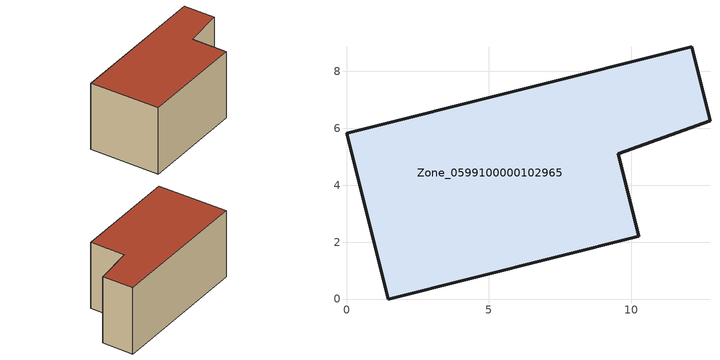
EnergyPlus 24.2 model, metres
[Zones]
Zone_0599100000102965
 floor ground (C_G): 0,5.82 12.12,8.86 12.77,6.26 9.55,5.11 10.27,2.21 1.46,0 z0
 wall outside (C_F): 1.46,0 10.27,2.21 9.55,5.11 12.77,6.26 12.12,8.86 0,5.82 1.46,0 z0:5.85
 roof outside (C_R): 12.12,8.86 0,5.82 1.46,0 10.27,2.21 9.55,5.11 12.77,6.26 z5.85
[BUILDING]
Pand.0599100000102965: North Axis=0; Terrain=City; Loads Convergence Tolerance Value=0.04; Temperature Convergence Tolerance Value=0.4; Solar Distribution=FullExterior; Maximum Number of Warmup Days=25; Minimum Number of Warmup Days=1
[Site:Location]
Rotterdam.The.Hague.AP_ZH_NLD Design_Conditions: Latitude=51.96; Longitude=4.45; Time Zone=1; Elevation=-4.5
[SITE:GROUNDTEMPERATURE:BUILDINGSURFACE]
18, 18, 18, 18, 18, 18, 18, 18, 18, 18, 18, 18
[MATERIAL] Thermal Absorptance=0.9; Solar Absorptance=0.7; Visible Absorptance=0.7
Name | Roughness | Thickness | Conductivity | Density | Specific Heat
G.TI.1992-2005 | MediumSmooth | 0.15 | 0.06 | 540 | 1210
F.TI.1992-2005 | Rough | 0.3 | 0.12 | 1920 | 840
R.TI.1992-2005 | MediumRough | 0.2 | 0.08 | 1500 | 1000
[CONSTRUCTION]
C_G: G.TI.1992-2005
C_F: F.TI.1992-2005
C_R: R.TI.1992-2005
[ZONE]
Zone_0599100000102965: Type=1; Multiplier=1; Ceiling Height=Autocalculate; Volume=Autocalculate; Floor Area=autocalculate; Part of Total Floor Area=Yes
[ZONEINFILTRATION:DESIGNFLOWRATE]
Infil_Zone_0599100000102965: Zone or ZoneList or Space or SpaceList=Zone_0599100000102965; Schedule=AlwaysOn; Design Flow Rate Calculation Method=Flow/Area; Flow Rate per Floor Area=0.0015; Constant Term Coefficient=1; Temperature Term Coefficient=0; Velocity Term Coefficient=0; Velocity Squared Term Coefficient=0
[HVACTEMPLATE:ZONE:IDEALLOADSAIRSYSTEM]
Zone_0599100000102965: Maximum Heating Supply Air Temperature=50; Minimum Cooling Supply Air Temperature=13; Maximum Heating Supply Air Humidity Ratio=0.0156; Minimum Cooling Supply Air Humidity Ratio=0.0077; Heating Limit=NoLimit; Cooling Limit=NoLimit; Dehumidification Control Type=ConstantSensibleHeatRatio; Cooling Sensible Heat Ratio=0.7; Dehumidification Setpoint=60; Humidification Control Type=None; Humidification Setpoint=30; Outdoor Air Method=None; Outdoor Air Flow Rate per Person=0.00944; Outdoor Air Flow Rate per Zone Floor Area=0; Outdoor Air Flow Rate per Zone=0; Demand Controlled Ventilation Type=None; Outdoor Air Economizer Type=NoEconomizer; Heat Recovery Type=None; Sensible Heat Recovery Effectiveness=0.7; Latent Heat Recovery Effectiveness=0.65
[ZONECONTROL:THERMOSTAT]
ThermostatControl_Zone_0599100000102965: Zone or ZoneList=Zone_0599100000102965; Control Type Schedule=DualSetpointControlType; Control 1=Thermostat_Zone_0599100000102965; Temperature Difference Between Cutout And Setpoint=0
[THERMOSTATSETPOINT:DUALSETPOINT]
Thermostat_Zone_0599100000102965: Heating Setpoint Temperature Schedule=HeatingSetpoint_Zone_0599100000102965; Cooling Setpoint Temperature Schedule=CoolingSetpoint_Zone_0599100000102965
[SCHEDULE:COMPACT]
HeatingSetpoint_Zone_0599100000102965: Through: 12/31, For: AllDays, Until: 24:00, 21
CoolingSetpoint_Zone_0599100000102965: Through: 12/31, For: AllDays, Until: 24:00, 24
DualSetpointControlType: Through: 12/31, For: AllDays, Until: 24:00, 4
AlwaysOn: Through: 12/31, For: AllDays, Until: 24:00, 1
